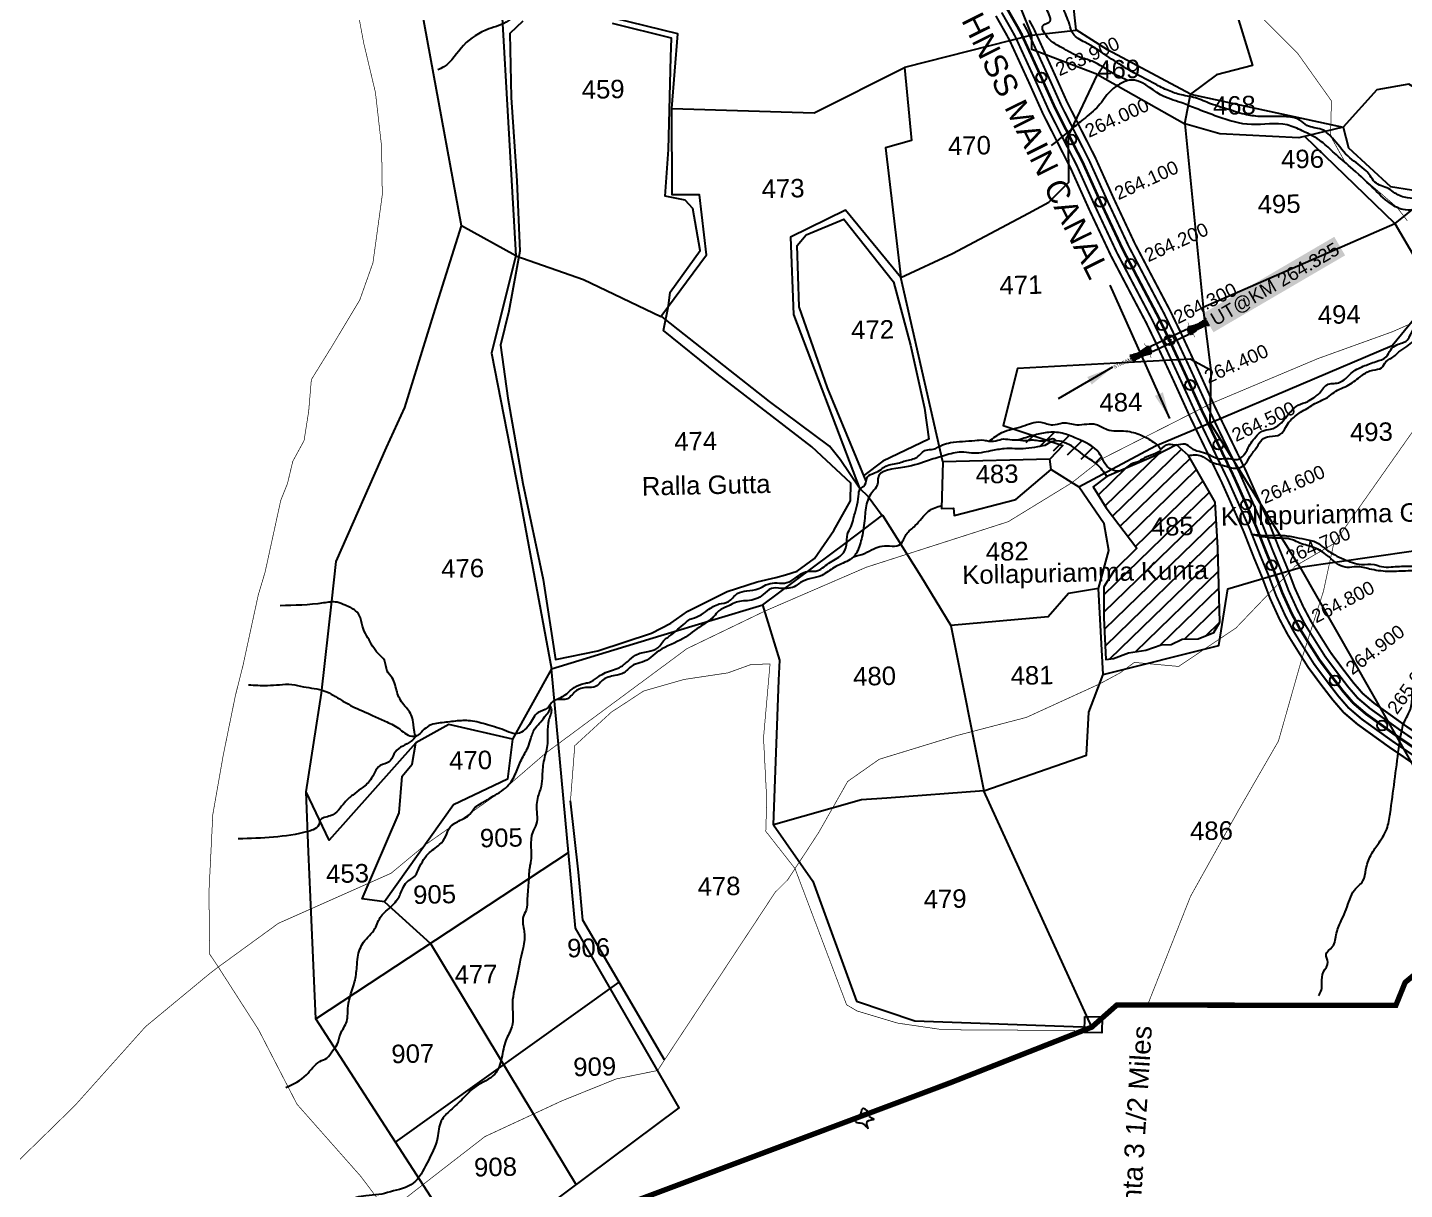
# Model space of a CAD drawing. Header units: feet. Extents: x 753466 to 768578, y 1601948 to 1613855.
# Drawn here: x 759527 to 761580, y 1603304 to 1605036 of the extents above; entities that cross this region are included whole.
import ezdxf
from ezdxf.enums import TextEntityAlignment as Align

# ---------------------------------------------------------------- set-up
doc = ezdxf.new("R2010")
doc.units = ezdxf.units.FT
doc.header["$LTSCALE"] = 15
doc.header["$MEASUREMENT"] = 0
doc.header["$PDMODE"] = 32
doc.header["$PDSIZE"] = 15
doc.linetypes.add('HIDDEN2', pattern=[0.1875, 0.125, -0.0625])
for name, color, linetype in [('CANAL1', 7, 'Continuous'), ('CSMark', 72, 'Continuous'), ('HILL', 17, 'Continuous'), ('PLOT', 7, 'Continuous'), ('PLOT NO', 7, 'Continuous'), ('PLOT NO @ 1', 7, 'Continuous'), ('ROADS', 6, 'Continuous'), ('STRUCTURE', 5, 'Continuous'), ('TANKS-STREAM', 4, 'Continuous'), ('TANKS-STREAM @ 1', 4, 'Continuous'), ('VILLAGE STONES', 240, 'Continuous')]:
    doc.layers.add(name, color=color, linetype=linetype)
doc.layers.add('VILLAGE BOUNDRY', color=5, linetype='HIDDEN2', lineweight=100)
doc.styles.add('Annotative', font='arial.ttf')
doc.styles.get("Standard").update_dxf_attribs({"font": 'arial.ttf'})
doc.linetypes.add('DOTS', pattern='A,1e-06,-3,["●",Standard,S=3,R=0,X=-1.25,Y=-1.25],-3', length=6.000001)
doc.dimstyles.get("Standard").update_dxf_attribs({"dimtxt": 0.18, "dimasz": 40, "dimexe": 0.18, "dimexo": 0.0625, "dimgap": 0.09, "dimtad": 0, "dimtih": 1, "dimtoh": 1, "dimdec": 4, "dimzin": 0, "dimdsep": 46, "dimtxsty": 'Standard', "dimcen": 0.09, "dimadec": 0, "dimazin": 0, "dimtfac": 1, "dimtdec": 4, "dimtofl": 0, "dimtmove": 0, "dimatfit": 3, "dimfxl": 1, "dimtolj": 1, "dimtzin": 0, "dimarcsym": 0})

# ---------------------------------------------------------------- blocks, each defined once
blk = doc.blocks.new('UT')
at = {"layer": 'STRUCTURE'}
h = blk.add_hatch(dxfattribs=at)
h.set_pattern_fill('DASH', color=150, scale=8, angle=-39.6278, style=0)
h.set_pattern_definition([(320.372247933, (-4370.464, -6260.8811), (1.40800153113, 0.132407282), [1, -1])])
h.paths.add_polyline_path([(765163, 1700681.9), (765165.6, 1700680.6), (765167.2, 1700680.3), (765169.1, 1700680), (765172.4, 1700679.6), (765176.4, 1700679.3), (765179.5, 1700679.5), (765183.1, 1700679.9), (765187.7, 1700680.9), (765188.9, 1700681.2), (765193.1, 1700682.2), (765196.1, 1700680.2), (765196.1, 1700672.2), (765193.1, 1700670.2), (765190.5, 1700670.8), (765188.1, 1700671.3), (765185.5, 1700671.8), (765183.6, 1700672.1), (765181, 1700672.5), (765180.3, 1700672.5), (765178.5, 1700672.6), (765176.7, 1700672.6), (765174.6, 1700672.5), (765172.5, 1700672.3), (765170.4, 1700672), (765168.5, 1700671.7), (765166.1, 1700671.2), (765165, 1700670.8), (765163, 1700669.7)])
h.paths.add_polyline_path([(765259.1, 1700682.2), (765256.1, 1700680.2), (765256.1, 1700672.2), (765259.1, 1700670.2), (765261.9, 1700671), (765264.4, 1700671.6), (765266.4, 1700672), (765269.1, 1700672.5), (765272.7, 1700673), (765276.1, 1700673.1), (765278.6, 1700672.9), (765281.2, 1700672.7), (765283.9, 1700672.3), (765286.4, 1700671.9), (765288, 1700671.3), (765289.2, 1700670.6), (765289.1, 1700682.7), (765287.6, 1700681.8), (765285.7, 1700681.2), (765283, 1700680.7), (765281.2, 1700680.4), (765276.7, 1700679.9), (765272.7, 1700679.9), (765268.7, 1700680.3), (765264.8, 1700681), (765261.2, 1700681.7)])
at = {"layer": 'STRUCTURE', "color": 150, "const_width": 0.628}
for points in [[(765190.1, 1700688.2), (765190.1, 1700684.2), (765196.1, 1700680.2), (765256.1, 1700680.2), (765262.1, 1700684.2), (765262.1, 1700688.2)], [(765190.1, 1700664.2), (765190.1, 1700668.2), (765196.1, 1700672.2), (765256.1, 1700672.2), (765262.1, 1700668.2), (765262.1, 1700664.2)]]:
    blk.add_lwpolyline(points, dxfattribs=at)
at = {"layer": 'STRUCTURE', "color": 150}
for points in [[(765196.1, 1700680.2), (765256.1, 1700680.2)], [(765196.1, 1700672.2), (765256.1, 1700672.2)], [(765196.1, 1700672.2), (765256.1, 1700672.2)]]:
    blk.add_lwpolyline(points, dxfattribs=at)
at = {"layer": 'STRUCTURE', "color": 0}
blk.add_circle((765226.1, 1700676.2), 1.89, dxfattribs=at)
at = {"layer": 'STRUCTURE', "color": 150}
for points in [[(765163, 1700681.9), (765164.4, 1700681.1), (765167.9, 1700680.2), (765171.2, 1700679.8), (765176.1, 1700679.4), (765184.7, 1700680.3), (765193.1, 1700682.2)], [(765163, 1700669.7), (765164.3, 1700670.6), (765167.8, 1700671.6), (765171.2, 1700672.1), (765176, 1700672.6), (765184.7, 1700672), (765193.1, 1700670.2)], [(765289.1, 1700682.7), (765287.8, 1700681.9), (765284.3, 1700680.9), (765280.9, 1700680.4), (765276.1, 1700679.8), (765267.4, 1700680.5), (765259.1, 1700682.2)], [(765289.2, 1700670.6), (765287.8, 1700671.4), (765284.2, 1700672.3), (765280.9, 1700672.7), (765276.1, 1700673.1), (765267.4, 1700672.2), (765259.1, 1700670.2)]]:
    blk.add_spline(points, degree=3, dxfattribs=at)
at = {"layer": 'STRUCTURE', "color": 0}
blk.add_text('STREAM', height=5, dxfattribs=at).set_placement((765148.2, 1700675.8), align=Align.MIDDLE_CENTER)
for points in [[(765190.9, 1700676), (765164.2, 1700675.8)], [(765289.3, 1700676.7), (765265.4, 1700676.4)]]:
    blk.add_leader(points, dimstyle='Standard', override={"dimasz": 10, "dimgap": 0.09, "dimtad": 0}, dxfattribs=at)

msp = doc.modelspace()

# ---------------------------------------------------------------- hatches: boundary and pattern name
at = {"layer": 'TANKS-STREAM @ 1'}
h = msp.add_hatch(dxfattribs=at)
h.set_pattern_fill('ANSI31,_O', color=256, scale=150, angle=359.1439)
h.set_pattern_definition([(44.1438658, (0, 0), (-13.05866986, 13.45487426), [])])
edge = h.paths.add_edge_path()
edge.add_line((761181.4, 1604259.6), (761147.3, 1604226.4))
edge.add_line((761147.3, 1604226.4), (761132.2, 1604202.2))
edge.add_line((761132.2, 1604202.2), (761132.3, 1604155.7))
edge.add_line((761132.3, 1604155.7), (761135.3, 1604093.8))
edge.add_line((761135.3, 1604093.8), (761146.3, 1604095.1))
edge.add_line((761146.3, 1604095.1), (761168.9, 1604103.8))
edge.add_line((761168.9, 1604103.8), (761194.9, 1604107.5))
edge.add_line((761194.9, 1604107.5), (761239.7, 1604123.9))
edge.add_line((761239.7, 1604123.9), (761272.9, 1604124.4))
edge.add_line((761272.9, 1604124.4), (761296.3, 1604133.8))
edge.add_line((761296.3, 1604133.8), (761305.1, 1604149.3))
edge.add_line((761305.1, 1604149.3), (761302.3, 1604260))
edge.add_line((761302.3, 1604260), (761298, 1604328.2))
edge.add_line((761298, 1604328.2), (761258.5, 1604397.9))
edge.add_line((761258.5, 1604397.9), (761240.7, 1604413.8))
edge.add_line((761240.7, 1604413.8), (761209.4, 1604397.7))
edge.add_line((761209.4, 1604397.7), (761162.7, 1604377.7))
edge.add_spline(control_points=[(761162.7, 1604377.7), (761161.2, 1604376.6), (761159, 1604375.4), (761156.5, 1604374.8), (761155.7, 1604374.7)], knot_values=[333.413549, 333.413549, 333.413549, 333.413549, 338.996412, 341.186834, 341.186834, 341.186834, 341.186834], degree=3, periodic=0)
edge.add_spline(control_points=[(761004.8, 1604421), (761012, 1604423.3), (761025.9, 1604427.8), (761047.5, 1604433.2), (761070.4, 1604432.4), (761096.3, 1604420.8), (761126.3, 1604408.5), (761134, 1604379), (761150.3, 1604373.8), (761155.7, 1604374.7)], knot_values=[341.186834, 341.186834, 341.186834, 341.186834, 363.945184, 384.949603, 407.949748, 430.542936, 470.71414, 497.190183, 513.682521, 513.682521, 513.682521, 513.682521], degree=3, periodic=0)
edge.add_line((761155.7, 1604374.7), (761136.6, 1604366.5))
edge.add_line((761136.6, 1604366.5), (761116.1, 1604351.2))
edge.add_line((761116.1, 1604351.2), (761135.8, 1604319.7))
edge.add_line((761135.8, 1604319.7), (761181.4, 1604259.6))
h.paths.add_polyline_path([(761195.6, 1604270.2), (761273.6, 1604271.9), (761272.7, 1604314), (761194.7, 1604312.3)], flags=24)

# ---------------------------------------------------------------- linework, layer by layer
at = {"layer": 'CANAL1', "color": 1, "const_width": 3}
for points in [[(760971.1, 1605053.2), (760985.8, 1605027.3), (760991.4, 1605017), (760998.6, 1605001.4), (761021.1, 1604952.4), (761041.3, 1604907.3), (761083.1, 1604825), (761110.2, 1604764.7), (761142.5, 1604696.1), (761171.5, 1604640.8), (761195.2, 1604595.9), (761211.2, 1604562.7), (761235.1, 1604511.5), (761260.1, 1604456.5), (761307.9, 1604357.9), (761340.6, 1604284.6), (761356.1, 1604245.1), (761367.9, 1604216.9), (761379.9, 1604185.1), (761393.7, 1604154.7), (761406.5, 1604130.5), (761421.4, 1604106.6), (761437.2, 1604081.6), (761457.4, 1604054.5), (761473.4, 1604033.7), (761489.7, 1604014.8), (761510.5, 1603997.1), (761558.1, 1603962.9), (761622.6, 1603919)], [(761020.7, 1605046.8), (761027.2, 1605035), (761035, 1605018.1), (761057.5, 1604968.9), (761077.4, 1604924.5), (761119.2, 1604842.3), (761146.6, 1604781.5), (761178.3, 1604713.9), (761206.9, 1604659.4), (761230.9, 1604613.9), (761247.4, 1604579.8), (761271.4, 1604528.3), (761296.3, 1604473.5), (761344.1, 1604374.8), (761377.4, 1604300.1), (761393.2, 1604260.2), (761405.1, 1604231.6), (761416.8, 1604200.4), (761429.6, 1604172.3), (761441.2, 1604150.4), (761455.3, 1604127.9), (761470.2, 1604104.3), (761489.3, 1604078.6), (761504.4, 1604059), (761518, 1604043.2), (761535.2, 1604028.6), (761581, 1603995.7), (761645.3, 1603952)]]:
    msp.add_lwpolyline(points, dxfattribs=at)
at = {"layer": 'CANAL1', "color": 5, "const_width": 3}
for points in [[(760979.7, 1605058.3), (760994.6, 1605032.1), (761000.4, 1605021.5), (761007.7, 1605005.5), (761030.2, 1604956.5), (761050.4, 1604911.6), (761092.1, 1604829.4), (761119.3, 1604768.9), (761151.4, 1604700.6), (761180.3, 1604645.5), (761204.1, 1604600.4), (761220.3, 1604567), (761244.1, 1604515.7), (761269.2, 1604460.8), (761316.9, 1604362.2), (761349.8, 1604288.5), (761365.4, 1604248.9), (761377.2, 1604220.5), (761389.1, 1604188.9), (761402.7, 1604159.1), (761415.2, 1604135.5), (761429.9, 1604111.9), (761445.4, 1604087.3), (761465.4, 1604060.5), (761481.1, 1604040), (761496.8, 1604021.9), (761516.7, 1604004.9), (761563.8, 1603971.1), (761628.3, 1603927.2)], [(761012, 1605041.9), (761018.3, 1605030.5), (761025.9, 1605013.9), (761048.4, 1604964.8), (761068.4, 1604920.2), (761110.1, 1604838), (761137.5, 1604777.3), (761169.3, 1604709.5), (761198, 1604654.8), (761222, 1604609.4), (761238.3, 1604575.5), (761262.3, 1604524.1), (761287.3, 1604469.3), (761335.1, 1604370.6), (761368.2, 1604296.2), (761383.9, 1604256.4), (761395.8, 1604227.9), (761407.6, 1604196.6), (761420.7, 1604167.9), (761432.5, 1604145.4), (761446.8, 1604122.6), (761461.9, 1604098.6), (761481.3, 1604072.6), (761496.6, 1604052.7), (761510.9, 1604036.1), (761529.1, 1604020.7), (761575.3, 1603987.5), (761639.6, 1603943.7)]]:
    msp.add_lwpolyline(points, dxfattribs=at)
at = {"layer": 'CANAL1', "color": 1, "linetype": 'HIDDEN2', "ltscale": 5, "const_width": 4}
msp.add_lwpolyline([(760988.2, 1605063.4), (761003.3, 1605037), (761009.3, 1605026), (761016.8, 1605009.7), (761039.3, 1604960.6), (761059.4, 1604915.9), (761101.1, 1604833.7), (761128.4, 1604773.1), (761160.4, 1604705), (761189.2, 1604650.1), (761213.1, 1604604.9), (761219.2, 1604592.1), (761229.3, 1604571.2), (761253.2, 1604519.9), (761278.2, 1604465), (761326, 1604366.4), (761359, 1604292.3), (761374.7, 1604252.6), (761386.5, 1604224.2), (761398.4, 1604192.8), (761411.7, 1604163.5), (761423.8, 1604140.5), (761438.3, 1604117.2), (761453.7, 1604093), (761473.4, 1604066.6), (761488.9, 1604046.4), (761503.9, 1604029), (761522.9, 1604012.8), (761569.5, 1603979.3), (761634, 1603935.5)], dxfattribs=at)
at = {"layer": 'CSMark', "color": 3}
for p in [(761038.9, 1604961.5), (761083.3, 1604868.8), (761127.1, 1604775.9), (761171.7, 1604683.4), (761219.2, 1604592.1), (761230.1, 1604569.6), (761260.9, 1604503), (761302.9, 1604414.1), (761344.5, 1604324.9), (761382.4, 1604234.2), (761421.8, 1604144.2), (761476.5, 1604062.5), (761547.3, 1603995.3)]:
    msp.add_point(p, dxfattribs=at)
at = {"layer": 'HILL'}
for points in [[(760265.3, 1605045.4), (760246.3, 1605026.9), (760248, 1604931.4), (760256.8, 1604807.2), (760261.2, 1604702.7), (760244.8, 1604613.1), (760232.4, 1604562.3), (760243.1, 1604483.5), (760265.3, 1604356.3), (760295.8, 1604212.9), (760314.4, 1604093.6), (760377.4, 1604106.9), (760457.3, 1604133.2), (760486.4, 1604147.9), (760511.7, 1604165.6), (760570.5, 1604195), (760615, 1604209.7), (760642.9, 1604215.8), (760657.2, 1604219.9), (760674.8, 1604225.5), (760700.4, 1604244.1), (760729.4, 1604286.2), (760754.3, 1604330.5)], [(760754.3, 1604330.5), (760754.7, 1604356.4), (760696.4, 1604411), (760555.5, 1604519.6), (760475.1, 1604584.2), (760483, 1604620.8), (760485.1, 1604641.3), (760529.9, 1604703.7), (760519.3, 1604766.2), (760507.6, 1604778.7), (760477.6, 1604784.6), (760482.9, 1604854.2), (760486.4, 1604991.9), (760487.1, 1605019.9), (760399.1, 1605041.9)], [(760777.7, 1604359.5), (760720, 1604498.6), (760677.9, 1604619.4), (760674.8, 1604711), (760688.2, 1604726.9), (760744.3, 1604750), (760818.4, 1604656.8), (760843.6, 1604562.4), (760864.6, 1604468.6), (760870.9, 1604422.3), (760802.4, 1604389.4), (760774.2, 1604367.8)], [(760476.9, 1603496.8), (760409.2, 1603612.6), (760355.2, 1603705.1), (760348.4, 1603776.8), (760336.5, 1603882.8)]]:
    msp.add_lwpolyline(points, dxfattribs=at)
at = {"layer": 'PLOT'}
for points in [[(760191, 1603195.7), (760075.7, 1603374.1), (759956.9, 1603557.8), (759950.3, 1603705.4), (759945.8, 1603807.1), (759942.6, 1603896.6), (759965.3, 1604043.7), (759980.4, 1604180.6), (759987.1, 1604239.9), (760062.3, 1604409.8), (760089.3, 1604469.4), (760134.9, 1604615.5), (760173.9, 1604740.4), (760081.7, 1605243.6), (759946.9, 1605615.3), (759922.9, 1605681.6), (759900.8, 1605786.3), (759901.3, 1605904.7)], [(761274.4, 1605389.6), (761286.3, 1605335.1), (761302.7, 1605259.8), (761318.2, 1605148), (761308.1, 1605127.2), (761315.9, 1605102.8), (761354, 1604979.3), (761300.3, 1604965.6), (761261.1, 1604936.4), (761137.4, 1605002.6), (761090.7, 1605032.2), (761080.7, 1605123.2), (761044.5, 1605147.2), (761007.3, 1605224), (760997.9, 1605243.2), (760921.9, 1605310.2), (760914.9, 1605219.1), (760770.3, 1605343.6)], [(760487.9, 1604915.2), (760496.8, 1605026.6), (760377, 1605055.9), (760333.7, 1605226.6), (760401.6, 1605286.4)], [(760222.9, 1605258.6), (760255.2, 1604695.6), (760173.9, 1604740.4)], [(761024.5, 1605024.6), (761008.2, 1605065.2), (760894.6, 1605062.6), (760891.5, 1605089.1), (760984.7, 1605083.3), (760931.2, 1605190.4), (760914.9, 1605219.1)], [(760255.2, 1604695.6), (760355.8, 1604660.4), (760471.5, 1604605.3), (760539.7, 1604697), (760528.9, 1604786.6), (760488.1, 1604786.4), (760487.9, 1604915.2), (760699.8, 1604908.6), (760834.9, 1604976.4), (760845, 1604867.3), (760806.3, 1604856.6), (760829.4, 1604663.4), (760906.3, 1604699), (761019.5, 1604759.2), (761050.1, 1604775.6), (761079.7, 1604805.3), (761079.5, 1604874.5), (761122.5, 1604965.9), (761024.6, 1605003.3), (761024.5, 1605024.6), (761090.7, 1605031.8)], [(761024.5, 1605024.6), (760834.9, 1604976.4)], [(761122.5, 1604965.9), (761252.9, 1604892.5), (761261.1, 1604936.4), (761488.9, 1604887.3), (761422.9, 1604871.4), (761305.3, 1604877.5), (761252.9, 1604892.5), (761280, 1604619.2), (761566.1, 1604743.5), (761431.9, 1604873.5)], [(761622.3, 1604788.8), (761676.8, 1604807.7), (761725.3, 1604865.5), (761680.3, 1604896.5), (761586.9, 1604951.5), (761539.2, 1604942.9), (761488.9, 1604887.3)], [(761124.1, 1604199.8), (761139.5, 1604256.2), (761132.8, 1604295.8), (761094.9, 1604350.9), (761209.1, 1604412.1), (761290.9, 1604446.8), (761562.1, 1604561.7), (761626.7, 1604640.6), (761687.6, 1604574.9), (761762.3, 1604669.4), (761655.5, 1604699.6), (761648.1, 1604767.5), (761716.3, 1604827.4), (761784, 1604896.6), (761797.2, 1604808), (761834.3, 1604813.5), (761831.5, 1604788.8), (761847.9, 1604750.4), (761861.2, 1604747.2), (761855.1, 1604703.4), (761741.9, 1604675.2)], [(761488.9, 1604887.3), (761496.8, 1604856.4), (761559.4, 1604799.1), (761622.3, 1604788.8), (761566.1, 1604743.5)], [(760892.1, 1604388.6), (760829.4, 1604663.4), (760747, 1604763.6), (760664.6, 1604723.6), (760669, 1604608.1), (760763.3, 1604360.6), (760767.5, 1604349.4), (760780.5, 1604336.7), (760801.6, 1604308.5)], [(761566.1, 1604743.5), (761626.7, 1604640.6)], [(760255.2, 1604695.6), (760223.6, 1604570.6), (760218.6, 1604550.6), (760260.3, 1604339.5), (760308.5, 1604079.9), (760471.2, 1604129.6), (760623.7, 1604175.3)], [(761424.9, 1604230.7), (761290.9, 1604446.8), (761292.1, 1604524.4), (761280, 1604619.2)], [(760767.5, 1604349.4), (760738.7, 1604391.8), (760722.8, 1604411.7), (760633.2, 1604478.5), (760497.1, 1604585.8), (760473.4, 1604604.5)], [(761292.1, 1604524.4), (761260.7, 1604541.3), (761003.1, 1604527.8), (760982, 1604442.8), (761071.1, 1604412.6), (761051.5, 1604392.3), (760892.1, 1604388.6), (760889.8, 1604319), (760907.9, 1604319.3), (760908.9, 1604308.5), (761000.7, 1604332.4), (761053.7, 1604377.2), (761051.5, 1604392.3)], [(761053.7, 1604377.2), (761094.9, 1604350.9)], [(760952.9, 1603897.8), (760808.6, 1603887.1), (760770.6, 1603884.3), (760639.4, 1603847.2), (760647.4, 1604063), (760648.6, 1604092.6), (760623.7, 1604175.3), (760748.1, 1604268.4), (760801.8, 1604308.7), (760858.9, 1604218.1), (760903.9, 1604144.4)], [(761701, 1604270.4), (761424.9, 1604230.7), (761660, 1603818.3), (761714.4, 1603723.6)], [(761114.1, 1603545.7), (760997.6, 1603800.2), (760952.9, 1603897.8), (761106.4, 1603951.1), (761109.8, 1604015.4), (761131.3, 1604071.4), (761303.4, 1604114.8), (761316.9, 1604199.1), (761424.9, 1604230.7)], [(761131.3, 1604071.4), (761124.1, 1604199.8), (761079.2, 1604192), (761049, 1604157.4), (760903.9, 1604144.4), (760952.9, 1603897.8)], [(760308.5, 1604079.9), (760250.3, 1603975.1), (760155.1, 1603996.7), (760106, 1603969.4), (759976.5, 1603824.4), (759942.6, 1603896.6)], [(760191, 1603195.7), (760498.8, 1603425.2), (760343.9, 1603693.1), (760308.5, 1604079.9)], [(760250.3, 1603975.1), (760242.5, 1603915.1), (760162.3, 1603877), (760059.3, 1603732.4), (760026, 1603736.7), (760081, 1603865.3), (760085.6, 1603919.8), (760100.3, 1603937.7), (760106, 1603969.4)], [(760639.4, 1603847.2), (760698, 1603763.2), (760763.2, 1603584.3), (760850, 1603555.1), (761114.1, 1603545.7)], [(759956.9, 1603557.8), (760333.5, 1603806.2)], [(760059.3, 1603732.4), (760127.6, 1603670.4), (760344.9, 1603310.4)], [(760075.7, 1603374.1), (760409.2, 1603612.6)]]:
    msp.add_lwpolyline(points, dxfattribs=at)
at = {"layer": 'ROADS', "linetype": 'DOTS', "ltscale": 0.5, "const_width": 1}
for points in [[(761584.8, 1604747.6), (761569.7, 1604767.5), (761492.6, 1604833.9), (761470.3, 1604873.9), (761471.5, 1604926.6), (761420.8, 1604997.9), (761315.9, 1605102.8), (761193, 1605208.7), (761035.6, 1605311.6), (760931.4, 1605397), (760804, 1605465.8), (760688.3, 1605574.1), (760614.5, 1605626.2), (760574.9, 1605668.5), (760560.2, 1605677.1), (760485.7, 1605753), (760339.7, 1605878.6), (760153.8, 1606032.2)], [(760017.3, 1605071.3), (760028.2, 1605012.7), (760045.7, 1604939), (760054.9, 1604858.2), (760055.9, 1604786.4), (760042, 1604685.2), (760022.3, 1604629.7), (759980.2, 1604559.6), (759950.1, 1604511), (759946.1, 1604463.6), (759939.2, 1604420), (759922.4, 1604389.2), (759914.5, 1604356.1), (759904.5, 1604331.1), (759881.1, 1604224), (759870.8, 1604189.5), (759848.1, 1604084.6), (759836.9, 1604040.4), (759818.6, 1603950.7), (759803.1, 1603862.5), (759797.4, 1603747.6), (759798.4, 1603654.5), (759811.3, 1603635.3), (759900.9, 1603700.4), (760036.2, 1603760.5), (760069.1, 1603775.1), (760119.7, 1603817.2), (760235.1, 1603898.4), (760299.4, 1603954), (760510.3, 1604109.9), (760626.5, 1604165.9), (760777.9, 1604231.3), (760989.5, 1604299.2), (761084.6, 1604357.4), (761129.8, 1604393.1), (761291.4, 1604475), (761451.3, 1604542.3), (761562.6, 1604582.4), (761670.5, 1604630)], [(761474.9, 1604266.3), (761601.7, 1604446.3), (761685.4, 1604577.3)], [(760064, 1603270), (760138.6, 1603328), (760209, 1603382.5), (760323.6, 1603435.7), (760404.7, 1603468.4), (760466.5, 1603481), (760547.3, 1603603.4), (760641.9, 1603746.7), (760660.5, 1603765.2), (760706.6, 1603835.5), (760750.1, 1603912), (760797.1, 1603945), (760912.2, 1603980.2), (761016.5, 1604007.4), (761125.9, 1604057.4), (761156.7, 1604074), (761177.6, 1604089.4), (761243.7, 1604083.4), (761329.2, 1604140.8), (761397.5, 1604212), (761418, 1604233.3), (761474.9, 1604266.3), (761459.6, 1604195.3), (761427.7, 1604095.9), (761392.5, 1603972.1), (761333.1, 1603869.2), (761261.4, 1603740.7), (761197.3, 1603578.6)], [(760336.2, 1603878.6), (760343, 1603965.3), (760397.5, 1604015.2), (760445.8, 1604046.8), (760506.1, 1604064), (760571.4, 1604073.8), (760606.8, 1604086.6), (760634.2, 1604086.9), (760624.5, 1603977), (760629.3, 1603884.4), (760627.9, 1603837.6), (760671.5, 1603782), (760748.4, 1603579), (760763.9, 1603569.8), (760824.2, 1603551.7), (760892, 1603541.8), (761078.6, 1603540.7), (761088.3, 1603540.7), (761092.1, 1603537.1)], [(758564.8, 1602964.3), (758681.3, 1603009.7), (758781.4, 1603029.6), (758948.9, 1603045.5), (759043, 1603060.8), (759201.6, 1603085.4), (759252.9, 1603111.6), (759342.1, 1603187.6), (759454.8, 1603289.4), (759597.3, 1603428.6), (759702.7, 1603546.3), (759798.1, 1603625.2), (759811.3, 1603635.3), (759871.3, 1603541.9), (759928.7, 1603430.7), (760023.9, 1603323.1), (760087.2, 1603239.4), (760102.9, 1603211), (760107.4, 1603173.1)]]:
    msp.add_lwpolyline(points, dxfattribs=at)
at = {"layer": 'TANKS-STREAM'}
msp.add_lwpolyline([(761136.6, 1604366.5), (761116.1, 1604351.2), (761135.8, 1604319.7), (761181.4, 1604259.6), (761147.3, 1604226.4), (761132.2, 1604202.2), (761132.3, 1604155.7), (761135.3, 1604093.8), (761146.3, 1604095.1), (761168.9, 1604103.8), (761194.9, 1604107.5), (761217.7, 1604115.8), (761232.6, 1604116.2), (761249.1, 1604124), (761272.9, 1604124.4), (761296.3, 1604133.8), (761305.1, 1604149.3), (761302.3, 1604260), (761298, 1604328.2), (761258.5, 1604397.9), (761240.7, 1604413.8), (761209.4, 1604397.7), (761136.6, 1604366.5)], dxfattribs=at)
for points in [[(761258.5, 1604397.9), (761277.2, 1604397.2), (761289, 1604389.8), (761311.9, 1604382.6), (761332.8, 1604379.3), (761341.8, 1604383.9), (761350.5, 1604396.9), (761360.5, 1604410.4), (761367.9, 1604421.3), (761379.4, 1604426.3), (761394.8, 1604429), (761403.5, 1604439.9), (761410, 1604449.6), (761417.4, 1604456.3), (761425.5, 1604462.6), (761435.4, 1604468), (761444.4, 1604473.8), (761454.7, 1604479.1), (761465.5, 1604484.5), (761475.8, 1604492), (761486.1, 1604497.8), (761497.7, 1604503.2), (761516.6, 1604516.9), (761533.4, 1604525.2), (761546.3, 1604528.8), (761552.9, 1604537.5), (761564.6, 1604545.5), (761572, 1604552.3), (761584.1, 1604560.5), (761602.4, 1604577.2), (761612.4, 1604587), (761619.2, 1604592.9), (761630.4, 1604609.1), (761640.6, 1604625.7), (761647.9, 1604641.4), (761649.8, 1604672.8), (761644, 1604690.5), (761639.9, 1604693.8), (761635.8, 1604716.3), (761626.8, 1604747), (761638, 1604764.4), (761641.8, 1604770.8), (761629.2, 1604783.3), (761617.2, 1604778.5), (761600.2, 1604780.4), (761585, 1604781.9), (761566.2, 1604789.1), (761556.6, 1604795.7), (761536.4, 1604805.3), (761529.2, 1604815), (761523.2, 1604822.2), (761499.2, 1604841.6), (761475.1, 1604868.5), (761456.8, 1604883.9), (761435, 1604889.9), (761424.5, 1604897.6), (761401.7, 1604903.1), (761388.7, 1604903.3), (761367.5, 1604903.2), (761345, 1604905.8), (761318.7, 1604913.5), (761285.9, 1604924.4), (761274.5, 1604929.1), (761250.6, 1604934.9), (761230.9, 1604940.8), (761210.9, 1604950.5), (761165.5, 1604975), (761136.6, 1604993.7), (761103.8, 1605014), (761086.2, 1605026.4), (761080.8, 1605040.9), (761071.6, 1605066.2), (761067.8, 1605093), (761063.3, 1605112), (761042.5, 1605133.6), (761033.5, 1605153.3), (761019, 1605176.2), (761001.4, 1605202.7), (760982.6, 1605221), (760973.4, 1605237.8), (760951.8, 1605258.7), (760943.9, 1605269.2), (760923.6, 1605282), (760909.2, 1605295.8), (760884.3, 1605316.5), (760870.6, 1605325.7), (760849.7, 1605347), (760824.8, 1605367.8), (760814.7, 1605376), (760797.6, 1605400.7), (760783.6, 1605416.7), (760774.7, 1605420.2), (760761.5, 1605425.8), (760754.6, 1605451.7), (760740.9, 1605472.5), (760732, 1605493), (760727, 1605505.1), (760700.7, 1605519.3), (760685.5, 1605542.6), (760670, 1605561.8), (760657.4, 1605572.5), (760650.7, 1605585.7), (760638.9, 1605606.5), (760614, 1605626.5), (760595.9, 1605642.2), (760591.4, 1605659.1), (760577.8, 1605666.4), (760561.8, 1605696.1), (760552.8, 1605713.6), (760524.5, 1605756.2), (760510.1, 1605775.4), (760494.9, 1605790.3), (760471.4, 1605813.8), (760453.9, 1605841.8), (760445, 1605862.7), (760438.4, 1605880.1), (760426.6, 1605895.6), (760414.5, 1605916.4), (760411.5, 1605935.2), (760405.2, 1605953.2), (760405.5, 1605970.2), (760400.5, 1605987.6), (760393.9, 1606006.9), (760394.2, 1606027.5), (760388.3, 1606043.4), (760389.5, 1606058.4), (760384.9, 1606078.7), (760380.8, 1606088.6), (760377.2, 1606109.8), (760373.5, 1606125.1), (760364.5, 1606140.2), (760358.8, 1606151.7), (760354.4, 1606164.2), (760342.3, 1606184.6), (760345, 1606168.6), (760349.7, 1606155.1), (760353.2, 1606145.6), (760357.3, 1606139.4), (760358.9, 1606131.5), (760362.6, 1606121.3), (760369.7, 1606111.1), (760369.5, 1606100.3), (760371.9, 1606088.6), (760374.1, 1606077.1), (760375.4, 1606061.1), (760378.2, 1606047.5), (760381.3, 1606036.7), (760384.1, 1606026.5), (760382.5, 1606010.2), (760381.4, 1606002.4), (760387.4, 1605984.4), (760391.4, 1605969), (760392.2, 1605959.3), (760397.6, 1605944.5), (760398.7, 1605933.7), (760402.8, 1605921.6), (760412.6, 1605903.1), (760418.7, 1605892), (760425.3, 1605878.5), (760431.6, 1605859.6), (760440.8, 1605846.7), (760446.6, 1605835.5), (760453.1, 1605813.9), (760466.7, 1605807.8), (760469.8, 1605798.9), (760481.2, 1605790.6), (760491.4, 1605776.7), (760505.9, 1605758.6), (760514.8, 1605743.2), (760533.9, 1605705.7), (760552.7, 1605677.3), (760565.3, 1605662.4), (760582.3, 1605644.2), (760596.4, 1605626.4), (760614.5, 1605612.7), (760645.1, 1605578.7)], [(761168.1, 1604956.8), (761146.2, 1604967.4), (761114.5, 1604985.6), (761095.7, 1604991.9), (761069.9, 1605005.7), (761048.3, 1605021), (761042, 1605039.6), (761050.7, 1605043.8), (761046.9, 1605063.3), (761037.4, 1605090.8), (761022.1, 1605111.5), (761006.9, 1605137.4), (760992, 1605143.8), (760980, 1605166.7), (760965.6, 1605185.5), (760950.3, 1605200.5), (760940.9, 1605218), (760928.1, 1605234.5), (760912, 1605245.4), (760897.7, 1605260.1), (760884.2, 1605279.6), (760867, 1605294), (760856, 1605305.8), (760842.6, 1605318), (760832.6, 1605325.7), (760814.1, 1605333.4), (760800.9, 1605356.4), (760791.4, 1605384.1), (760775, 1605404.4), (760757.1, 1605424.2), (760748.7, 1605443.1), (760742.3, 1605450.2), (760728.6, 1605474.3), (760721.5, 1605486.5), (760692.8, 1605495), (760664.3, 1605505.1), (760644.6, 1605509.6), (760603.2, 1605509.4), (760573.7, 1605503.3), (760550.3, 1605497.4), (760520.4, 1605491.4), (760491.7, 1605489.9), (760479.3, 1605487), (760457.6, 1605484.6), (760441.7, 1605482.5), (760429.7, 1605481.9), (760413.1, 1605481.4), (760400.6, 1605478.1), (760375.1, 1605478.1), (760350.3, 1605476.9), (760329.8, 1605475.3), (760311.2, 1605473.3), (760285, 1605468.1), (760254.3, 1605460.5), (760240.9, 1605461.3), (760224.5, 1605457.8), (760200, 1605452.8), (760183.3, 1605448.4), (760161.2, 1605440.2), (760145.2, 1605433.9), (760120.3, 1605432), (760098.5, 1605437.7), (760094.7, 1605443.9), (760085.9, 1605451.4), (760077.5, 1605458.1), (760044.5, 1605479.8), (760040.4, 1605491.4), (760023, 1605500.4), (760007.9, 1605501), (759991.3, 1605507.5), (759968.8, 1605502.8), (759937.8, 1605499.4), (759906.1, 1605499.5), (759871.9, 1605491.1)], [(760815.7, 1605332.4), (760791.1, 1605325.6), (760770.8, 1605325.2), (760753, 1605320.3), (760739.5, 1605310.6), (760723, 1605306.1), (760703.5, 1605302.9), (760686.6, 1605298), (760658.9, 1605291.9), (760634.7, 1605289.3), (760606.2, 1605283.2), (760586.9, 1605273.5), (760558.4, 1605268.3), (760544.5, 1605261.6), (760528.8, 1605252.8), (760514.5, 1605249.1), (760494.2, 1605246.8), (760474.6, 1605237.2), (760458.3, 1605215.9), (760449.7, 1605191.2), (760439.9, 1605168.5), (760438.9, 1605161.6), (760430.8, 1605166.9), (760418.7, 1605168), (760410.7, 1605178.9), (760390.1, 1605184.4), (760374.9, 1605182.9), (760364.1, 1605175.7), (760353.5, 1605148.4), (760342.7, 1605132.5), (760330.8, 1605113.7), (760314.1, 1605096.3), (760258.6, 1605060.2), (760243.7, 1605045.8), (760214.7, 1605033.7), (760177.2, 1605009.3), (760147.8, 1604977.4), (760138.7, 1604972.8)], [(761216.5, 1604406.6), (761229, 1604414.8), (761239.9, 1604413.7), (761253.3, 1604415.1), (761262, 1604409.3), (761286.9, 1604400.2), (761304.8, 1604392.8), (761318.3, 1604393.6), (761331.3, 1604391.8), (761338.5, 1604396.1), (761342.1, 1604399.8), (761348.8, 1604412.5), (761354.9, 1604421.1), (761362.7, 1604430.1), (761368.2, 1604434.1), (761380.8, 1604437.1), (761394.7, 1604444.6), (761411.3, 1604463.7), (761422, 1604472.8), (761436.1, 1604478.4), (761445.6, 1604484.5), (761452, 1604488.9), (761465, 1604503.3), (761482.3, 1604506.4), (761492.9, 1604512.8), (761500.8, 1604520.7), (761518.9, 1604530.8), (761538.1, 1604538), (761553.2, 1604544.9), (761559.9, 1604555.5), (761569.2, 1604562.9), (761584.5, 1604569.8), (761589.9, 1604578.6), (761607.5, 1604599.9), (761616.3, 1604604.3), (761624, 1604614.2), (761640.5, 1604655.9), (761632.8, 1604676.8), (761628.8, 1604692.2), (761624.5, 1604705), (761619.8, 1604734.6), (761615.6, 1604751.2), (761611.6, 1604758.8), (761581.8, 1604763.9), (761559.4, 1604773.6), (761532.3, 1604797.9), (761499.8, 1604827.8), (761476, 1604848.6), (761456.9, 1604865.7), (761428.1, 1604881.9), (761405.4, 1604890.7), (761352.2, 1604891.2), (761302.1, 1604902.9), (761268.4, 1604915.7), (761247, 1604923.9), (761216.8, 1604935.6), (761171.9, 1604957.5), (761155.2, 1604951.3), (761141.3, 1604940.5), (761124.1, 1604919), (761101.6, 1604899.1), (761084.2, 1604884.5), (761053.5, 1604860.2)], [(761452.1, 1603592.8), (761456.8, 1603601.2), (761457.3, 1603611.4), (761459.9, 1603628.1), (761466.3, 1603642.6), (761463.6, 1603654.2), (761472.8, 1603665.3), (761479.2, 1603685.8), (761487.2, 1603706.5), (761499, 1603736.1), (761505.7, 1603749.8), (761518.5, 1603763.6), (761523, 1603780.6), (761530.1, 1603801.5), (761540.6, 1603817.9), (761554, 1603841), (761559.1, 1603863.9), (761572.1, 1603961.1), (761576.8, 1603989.3), (761580.3, 1604001), (761586.7, 1604013), (761591.7, 1604031.4), (761593.6, 1604053.4), (761602.9, 1604071.1), (761604.7, 1604091.3), (761610.1, 1604115.3), (761615.5, 1604128.2), (761617.3, 1604146.3), (761629.4, 1604186.9), (761629.8, 1604208.6), (761633, 1604222.6), (761626.5, 1604224.9), (761614.7, 1604225.6), (761598.7, 1604225.8), (761582.1, 1604225.6), (761555.3, 1604225), (761528.5, 1604228.6), (761509, 1604231.9), (761495.2, 1604231.1), (761482.7, 1604235.1), (761471.5, 1604243.5), (761465.3, 1604248.6), (761446.2, 1604260.4), (761424.4, 1604267.3), (761413.6, 1604272), (761377.8, 1604275.3), (761352.6, 1604280.4), (761373.9, 1604278.6), (761395, 1604278.9), (761414.7, 1604276.5), (761431.7, 1604273.2), (761449.2, 1604268.2), (761460.6, 1604260), (761476.5, 1604249.7), (761490, 1604243.3), (761516.2, 1604235.6), (761535.2, 1604235.3), (761546.2, 1604232.2), (761560.5, 1604231.7), (761585.6, 1604233.1), (761616.9, 1604233.1), (761629.7, 1604234.4), (761647.5, 1604233.6), (761659.4, 1604236.7), (761684.5, 1604239.3), (761710.2, 1604244.7), (761721.5, 1604249.8), (761744.4, 1604254.5), (761759, 1604260.5), (761769.4, 1604267.6), (761792.2, 1604276), (761808.6, 1604281), (761825.2, 1604285.5), (761843.5, 1604289), (761860.2, 1604296.5), (761873.3, 1604300.3), (761893.2, 1604306), (761907.6, 1604309.8), (761925.4, 1604315.8), (761948.2, 1604327.5), (761962.5, 1604335.4), (761970.5, 1604346.5), (761978.2, 1604359.9), (761983.1, 1604371.6), (761986.1, 1604382.1), (761985.5, 1604404.7), (761984.9, 1604427.1), (761984.6, 1604440.1), (761988.4, 1604453.9), (761992.5, 1604475.6), (761992.4, 1604507.7), (761991.2, 1604539.8), (761990.6, 1604554.3), (761990.9, 1604569.1), (761998, 1604593), (762009.8, 1604610.6), (762019, 1604635.5), (762025.9, 1604649.4), (762029.9, 1604665.2), (762040.7, 1604679), (762044.3, 1604687.7), (762054.2, 1604692.6), (762081.8, 1604696.7), (762097, 1604704.2), (762113, 1604708.4), (762122.5, 1604715.3), (762127.8, 1604719.5), (762130.8, 1604731.2), (762134.2, 1604742.4), (762141.4, 1604753.6), (762148.9, 1604769.5), (762157.7, 1604787.7), (762164.2, 1604804.8), (762172, 1604817.9), (762178.7, 1604831.4), (762185.9, 1604841.3), (762191, 1604850.7), (762199.1, 1604857.6), (762206.3, 1604869.3), (762214.1, 1604883.2), (762229.1, 1604896.4), (762233.8, 1604908.6), (762241.7, 1604918.2), (762251.6, 1604926.1), (762262.1, 1604936.5), (762270.2, 1604943.6), (762277, 1604949.5), (762285.3, 1604951.8), (762298.8, 1604955.6), (762322.3, 1604939), (762333, 1604932.8), (762348.2, 1604923), (762366.8, 1604911.7), (762390.5, 1604898), (762404.7, 1604890.3), (762415.2, 1604889.3), (762428, 1604886.1), (762442.4, 1604878.9), (762450.1, 1604874.8), (762468.1, 1604871), (762483.3, 1604860.5), (762518.6, 1604839.5), (762538.3, 1604826.2), (762552.5, 1604821), (762577.7, 1604826.9), (762604.3, 1604826.5), (762623.9, 1604827.5), (762641.7, 1604830.4), (762649.5, 1604833.6), (762661.4, 1604836.2), (762679.5, 1604842.9), (762703.5, 1604851.1), (762722.6, 1604862.4), (762741.3, 1604871.1), (762754.9, 1604878.2), (762767.3, 1604885.8), (762778.2, 1604887.6)], [(760961.3, 1604419.4), (760980.1, 1604432), (761010.8, 1604441.5), (761037.9, 1604447.6), (761055.8, 1604443.4), (761070.4, 1604446.5), (761091.7, 1604443.8), (761120.7, 1604444.3), (761136.9, 1604436.6), (761165.1, 1604434.2), (761186.6, 1604428.7), (761203.9, 1604419.3), (761216.5, 1604406.9), (761192.5, 1604394.3), (761181.6, 1604387.8), (761174.9, 1604386), (761157.8, 1604375.2), (761139.6, 1604379.3), (761125, 1604401.4), (761091.3, 1604423.2), (761070.1, 1604431), (761047.1, 1604432.1), (761026.5, 1604427.7), (761004.8, 1604421)], [(761136.6, 1604366.5), (761122, 1604384.6), (761103.3, 1604397.5), (761091.3, 1604407), (761075.5, 1604416.3), (761069.5, 1604418.5), (761054.5, 1604418.3), (761043.9, 1604413), (761033.2, 1604410.7), (761015.8, 1604408.2), (760983.2, 1604407.9), (760963.7, 1604404.7), (760934.9, 1604401.3), (760919.3, 1604402.8), (760895.1, 1604397.8), (760872, 1604390.9), (760835, 1604380.3), (760795.1, 1604363.3), (760794.9, 1604357.6), (760784.3, 1604339.8), (760778.9, 1604328.6), (760775.5, 1604304.2), (760771.2, 1604276.2), (760763.8, 1604253.8), (760760.5, 1604248.8), (760751.3, 1604241.4), (760729.9, 1604230.9), (760711.3, 1604219.1), (760695.3, 1604214.3), (760679.9, 1604208.7), (760672.7, 1604203.6), (760650.4, 1604199.7), (760636.2, 1604199.6), (760624.2, 1604190.5), (760600.6, 1604181.3), (760588.8, 1604180.4), (760570.2, 1604172.6), (760558, 1604166.3), (760550.3, 1604157.6), (760531.7, 1604144), (760504.8, 1604125), (760468.7, 1604106.7), (760443.4, 1604089.6), (760430.7, 1604085.7), (760416.1, 1604074.1), (760402.7, 1604069.8), (760383.9, 1604062.5), (760374.1, 1604053.3), (760361.5, 1604052.2), (760343.7, 1604045.9), (760330.4, 1604034.5), (760312.8, 1604032.9), (760301.9, 1604021), (760288.4, 1604014.6), (760275.3, 1603996.9), (760254.7, 1603983), (760241.2, 1603987), (760212.8, 1603996.3), (760187.4, 1604002.2), (760165, 1604001.8), (760142.4, 1603999.1), (760120.6, 1603991.6), (760106.3, 1603979.9), (760102.5, 1603996.9), (760095, 1604017.7), (760087.8, 1604026.4), (760077.9, 1604045.3), (760070.6, 1604066.3), (760063.2, 1604076.5), (760059.1, 1604092.5), (760049.7, 1604102.7), (760034.4, 1604126.1), (760027.7, 1604139.1), (760023.2, 1604156), (760016, 1604166.5), (760000.7, 1604174.5), (759988.7, 1604179), (759968, 1604178), (759903.8, 1604173.9)], [(760514.9, 1604154.1), (760528.1, 1604158.6), (760541.1, 1604167.2), (760558.5, 1604176.5), (760572.2, 1604180), (760585.4, 1604191.9), (760599.6, 1604196), (760617.4, 1604199.5), (760628.1, 1604205), (760641.1, 1604208), (760655.8, 1604207.7), (760668.9, 1604213.1), (760690.2, 1604225.1), (760702.7, 1604225.5), (760721.8, 1604237.3), (760741, 1604249.7), (760748.4, 1604264.3), (760749.9, 1604280.5), (760755, 1604291.9), (760758.8, 1604304.1), (760766.3, 1604337.4), (760768.9, 1604348.1), (760775.7, 1604353.9), (760779.7, 1604366.3), (760789.8, 1604371.8), (760799.8, 1604377.2), (760807.1, 1604382), (760827.4, 1604387), (760836.2, 1604389.9), (760853.6, 1604395.6), (760867, 1604406), (760877.7, 1604407.2), (760891.4, 1604413.8), (760903.3, 1604417), (760939.7, 1604420.3), (760952.9, 1604420.8), (760957.2, 1604420), (760971.1, 1604419.8), (760982.5, 1604422.5), (760995.2, 1604421.1), (761004.9, 1604421), (761017.2, 1604420.2), (761024, 1604421.1), (761044.8, 1604420.4), (761059.4, 1604421.1), (761059.6, 1604419.3)], [(760758.8, 1604247), (760775.3, 1604252), (760789.2, 1604258.9), (760801.3, 1604262.9), (760828.8, 1604265.8), (760837.3, 1604280), (760850.9, 1604293.3), (760870.7, 1604314.9), (760890, 1604323.4)], [(760312.8, 1604032.9), (760330.9, 1604042.5), (760341.9, 1604051.9), (760357, 1604058), (760364.3, 1604059.6), (760377, 1604067.1), (760386.2, 1604072.9), (760409, 1604081.5), (760421.9, 1604090.7), (760433.5, 1604100.1), (760452.3, 1604105.8), (760466.9, 1604111.1), (760478.3, 1604124.5), (760481.6, 1604126.7), (760494.1, 1604136.5), (760514.9, 1604154.1)], [(759856.3, 1604055.9), (759884.5, 1604055.2), (759902.4, 1604056.2), (759920.9, 1604056.5), (759938.4, 1604053.2), (759970, 1604046.7), (759995.2, 1604033), (760010.7, 1604024.3), (760042.4, 1604010), (760060.4, 1604001.7), (760070.1, 1603997.3), (760080, 1603991.4), (760089.4, 1603983.8), (760099.9, 1603979.3), (760107, 1603979.9)], [(760305.8, 1604025.3), (760307.8, 1604020.3), (760304.3, 1604003.8), (760303.3, 1603998.8), (760302.3, 1603978.6), (760302.3, 1603968.7), (760297.1, 1603944.9), (760294.4, 1603920.4), (760292.7, 1603904.2), (760288.1, 1603889.5), (760286, 1603877.6), (760285.4, 1603848.3), (760280.2, 1603836.6), (760277.1, 1603791.3), (760275.8, 1603784.8), (760274.1, 1603763.7), (760272.2, 1603737.5), (760270.3, 1603719.9), (760266.1, 1603710.2), (760267.5, 1603688.9), (760260.4, 1603639.4), (760256.8, 1603619.3), (760250, 1603581.3), (760249.1, 1603546), (760240.1, 1603525.9), (760233.9, 1603499.4), (760223.7, 1603475.7), (760195.4, 1603457.3), (760176, 1603439.2), (760157.8, 1603421.8), (760143.9, 1603405.8), (760138.3, 1603380.7), (760122.7, 1603343.4), (760101.9, 1603312.9), (760068.2, 1603300.3), (760050.7, 1603296), (760031.3, 1603294.4), (760004, 1603286.9), (759985.8, 1603277.8), (759967.9, 1603265.7), (759947.1, 1603260.1), (759934, 1603251), (759920.2, 1603238), (759896.7, 1603219.7), (759884, 1603196.4), (759875.2, 1603184.3), (759869.7, 1603167.8), (759858.1, 1603151.8), (759853.4, 1603134.5), (759853.6, 1603115.6), (759856.4, 1603105.4)], [(759912.2, 1603455.6), (759942.7, 1603474.5), (759962.9, 1603494.5), (759973, 1603499.5), (759981.7, 1603510.5), (759988.4, 1603519.6), (759993.5, 1603535.1), (760002.8, 1603554.2), (760004.9, 1603576.9), (760014.7, 1603613), (760018, 1603635.3), (760019.4, 1603650), (760028.1, 1603672.3), (760044.9, 1603692.6), (760054.2, 1603711.2), (760061.4, 1603718.6), (760078.6, 1603736.2), (760086.4, 1603752.3), (760092.3, 1603761.8), (760104.1, 1603770.4), (760108.9, 1603778.7), (760124.4, 1603804.1), (760141.2, 1603817.9), (760150.7, 1603830.3), (760156.5, 1603843.2), (760169.8, 1603852.9), (760186.3, 1603863), (760194.6, 1603873.5), (760203.8, 1603879.4), (760217.6, 1603887.9), (760242.4, 1603904.5), (760255, 1603924.4), (760263.3, 1603944.3), (760273.3, 1603963.1), (760277.5, 1603975.6), (760284.3, 1603991.8), (760292.3, 1604000.9), (760300.1, 1604011), (760305.3, 1604018.3), (760305.8, 1604025.3)], [(760107, 1603979.9), (760098.8, 1603971.8), (760075.5, 1603956.2), (760066.2, 1603941.3), (760052.8, 1603935.5), (760038.2, 1603914.1), (760024.2, 1603901.1), (760011.8, 1603891.7), (759999.8, 1603880.6), (759978.7, 1603860.7), (759962.9, 1603853.3), (759961.3, 1603847.2), (759952.9, 1603839.9), (759944.7, 1603837.2), (759841.1, 1603826.3)]]:
    msp.add_spline(points, degree=3, dxfattribs=at)
at = {"layer": 'VILLAGE BOUNDRY', "lineweight": -3, "ltscale": 25, "const_width": 8}
msp.add_lwpolyline([(761714.4, 1603723.6), (761581.5, 1603612.3), (761567.6, 1603578.1), (761151.4, 1603578.6), (761114.1, 1603545.7), (760903.3, 1603462.8), (760499.3, 1603311.3), (760191, 1603195.7)], dxfattribs=at)
at = {"layer": 'VILLAGE STONES'}
msp.add_lwpolyline([(761103.5, 1603561.5), (761129.5, 1603561.1), (761129.1, 1603537.2), (761103.1, 1603537.6)], close=True, dxfattribs=at)
msp.add_spline([(760760.9, 1603408.8), (760768.4, 1603413.5), (760771.9, 1603424.1), (760780.2, 1603419.4), (760784.5, 1603410.7), (760788.9, 1603408.7), (760779.1, 1603404.8), (760780.5, 1603394.8), (760771.6, 1603402.4), (760762.5, 1603404.2), (760760.9, 1603408.8)], degree=3, dxfattribs=at)

# ---------------------------------------------------------------- block references
at = {"layer": 'STRUCTURE', "color": 0, "rotation": 25.4752349122843}
msp.add_blockref('UT', (801902.4, -259891.8), dxfattribs=at)

# ---------------------------------------------------------------- texts
at = {"layer": 'CSMark', "color": 1}
for s, rotation, p in [('263.900', 24.6002, (761061.7, 1604972.1)), ('264.000', 24.6002, (761105.7, 1604880.3)), ('264.100', 24.6002, (761149.6, 1604787.4)), ('264.200', 24.6002, (761194.2, 1604694.9)), ('264.300', 26.5761, (761238.1, 1604602.3)), ('264.400', 24.5153, (761283.7, 1604513.8)), ('264.500', 25.8209, (761324.8, 1604426.7)), ('264.600', 24.0337, (761367.8, 1604334.4)), ('264.700', 22.6311, (761405.1, 1604245)), ('264.800', 27.8115, (761444, 1604156.2)), ('264.900', 37.5347, (761496.6, 1604077.7)), ('265.000', 54.3112, (761561.3, 1604016.3))]:
    msp.add_text(s, height=20, rotation=rotation, dxfattribs=at).set_placement(p, align=Align.MIDDLE_LEFT)
at = {"layer": 'PLOT NO', "linetype": 'Continuous'}
msp.add_text('Vepakunta 3 1/2 Miles', height=29.341, rotation=86.4167, dxfattribs=at).set_placement((761178.5, 1603142.2))
at = {"layer": 'PLOT NO @ 1', "style": 'Annotative'}
for s, height, p in [('469', 27.47, (761122.5, 1604959.3)), ('459', 27.47, (760353.6, 1604929.4)), ('468', 27.47, (761295, 1604905.5)), ('470', 27.47, (760899.9, 1604845.6)), ('496', 27.47, (761396.7, 1604825.6)), ('473', 27.47, (760622, 1604781.6)), ('495', 27.47, (761361.8, 1604758.4)), ('471', 27.47, (760976.7, 1604637.7)), ('494', 27.47, (761451.5, 1604593.7)), ('472', 27.47, (760755.4, 1604571.1)), ('484', 27.47, (761125.7, 1604462.8)), ('474', 27.47, (760491.6, 1604404.9)), ('493', 27.47, (761499.4, 1604418.6)), ('483', 27.47, (760941.1, 1604355.9)), ('Ralla Gutta', 27.467, (760443.3, 1604338.1)), ('Kollapuriamma Gudi', 27.467, (761306.9, 1604293.2)), ('485', 27.47, (761202.4, 1604277.9)), ('482', 27.47, (760956.2, 1604240.6)), ('476', 27.47, (760144, 1604215.2)), ('Kollapuriamma Kunta', 27.467, (760921.1, 1604206)), ('480', 27.47, (760758.4, 1604054.6)), ('481', 27.47, (760993.3, 1604055.7)), ('470', 27.47, (760155.9, 1603929.2)), ('905', 27.47, (760201.7, 1603813.6)), ('486', 27.47, (761260.9, 1603824.1)), ('453', 27.47, (759972.3, 1603760.3)), ('905', 27.47, (760102.2, 1603729.2)), ('478', 27.47, (760526.4, 1603741.3)), ('479', 27.47, (760863.7, 1603722.5)), ('906', 27.47, (760331.9, 1603649.6)), ('477', 27.47, (760164.1, 1603610.1)), ('907', 27.47, (760069.7, 1603491.8)), ('909', 27.47, (760341, 1603472.4)), ('908', 27.47, (760193, 1603322.9))]:
    msp.add_text(s, height=height, rotation=1.2111, dxfattribs=at).set_placement(p)
at = {"layer": 'STRUCTURE', "color": 5, "insert": (761287.7, 1604607.1), "char_height": 20, "width": 215.357, "attachment_point": 1, "rotation": 30.2736, "bg_fill": 1, "box_fill_scale": 1.3, "bg_fill_color": 7, "bg_fill_true_color": 16777215, "bg_fill_transparency": 4390977}
msp.add_mtext('\\pi1.1982;UT@KM 264.325', dxfattribs=at)
at = {"layer": 'VILLAGE STONES'}
msp.add_text('HNSS MAIN CANAL', height=33.904, rotation=296.2901, dxfattribs=at).set_placement((760919, 1605047))

# ---------------------------------------------------------------- leaders
at = {"layer": 'VILLAGE BOUNDRY', "linetype": 'Continuous'}
msp.add_leader([(761145.2, 1604529.4), (761064.2, 1604482.1)], dimstyle='Standard', dxfattribs=at)
at = {"layer": 'VILLAGE STONES'}
msp.add_leader([(761230.5, 1604452.9), (761141.5, 1604651.9)], dimstyle='Standard', dxfattribs=at)

doc.saveas('drawing.dxf')
